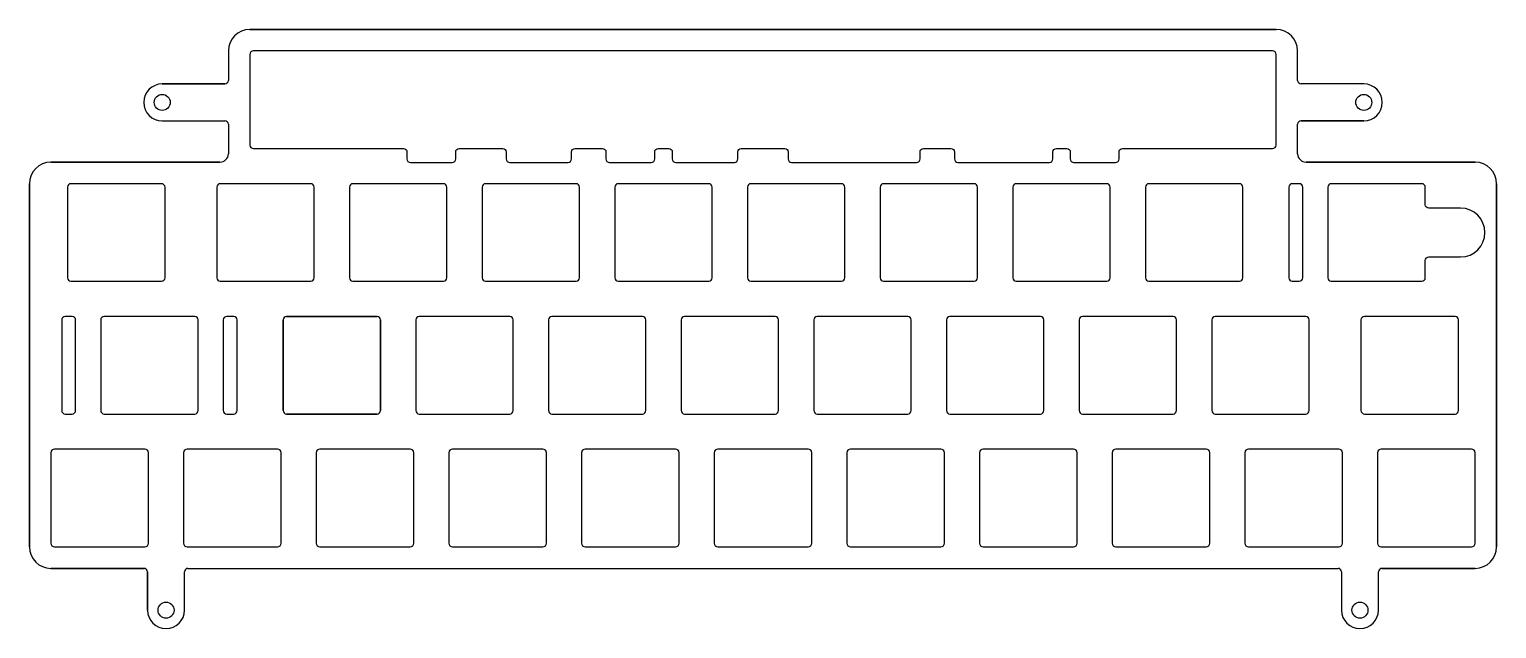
# Model space of a CAD drawing. Header units: millimetres. Extents: x -210 to 1, y -9 to 77.
import ezdxf

# ---------------------------------------------------------------- set-up
doc = ezdxf.new("R2010")
doc.units = ezdxf.units.MM
doc.layers.get('0').update_dxf_attribs({"linetype": 'CONTINUOUS'})

msp = doc.modelspace()

# ---------------------------------------------------------------- linework, layer by layer
for p, q in [((-31.1, 76.775), (-178.45, 76.775)), ((-178.45, 76.775), (-31.1, 76.775)), ((-181.55, 73.675), (-181.55, 69.45)), ((-181.55, 73.675), (-181.55, 69.45)), ((-28, 69.45), (-28, 73.675)), ((-28, 69.45), (-28, 73.675)), ((-182.05, 68.95), (-191.05, 68.95)), ((-191.05, 68.95), (-182.05, 68.95)), ((-18.5, 68.95), (-27.5, 68.95)), ((-18.5, 68.95), (-27.5, 68.95)), ((-191.05, 63.65), (-182.05, 63.65)), ((-191.05, 63.65), (-182.05, 63.65)), ((-27.5, 63.65), (-18.5, 63.65)), ((-18.5, 63.65), (-27.5, 63.65)), ((-181.55, 63.15), (-181.55, 58.925)), ((-181.55, 63.15), (-181.55, 58.925)), ((-28, 58.925), (-28, 63.15)), ((-28, 58.925), (-28, 63.15)), ((-182.75, 57.725), (-207.025, 57.725)), ((-207.025, 57.725), (-182.75, 57.725)), ((-2.525, 57.725), (-26.8, 57.725)), ((-26.8, 57.725), (-2.525, 57.725)), ((-210.125, 54.625), (-210.125, 2.525)), ((-210.125, 2.525), (-210.125, 54.625)), ((0.575, 2.525), (0.575, 54.625)), ((0.575, 54.625), (0.575, 2.525)), ((-173.6875, 22.075), (-173.6875, 35.075)), ((-173.1875, 35.575), (-160.1875, 35.575)), ((-159.6875, 35.075), (-159.6875, 22.075)), ((-160.1875, 21.575), (-173.1875, 21.575)), ((-207.025, -0.575), (-193.65, -0.575)), ((-193.65, -0.575), (-207.025, -0.575)), ((-193.15, -1.075), (-193.15, -6.575)), ((-193.15, -6.575), (-193.15, -1.075)), ((-187.85, -6.575), (-187.85, -1.075)), ((-187.85, -6.575), (-187.85, -1.075)), ((-187.35, -0.575), (-22.2, -0.575)), ((-187.35, -0.575), (-22.2, -0.575)), ((-21.7, -1.075), (-21.7, -6.575)), ((-21.7, -1.075), (-21.7, -6.575)), ((-16.4, -6.575), (-16.4, -1.075)), ((-16.4, -6.575), (-16.4, -1.075)), ((-15.9, -0.575), (-2.525, -0.575)), ((-2.525, -0.575), (-15.9, -0.575))]:
    msp.add_line(p, q)
for points in [[(-77.287, 58.175, 0.414213562), (-76.787, 57.675), (-63.64325, 57.675, 0.414213562), (-63.14325, 58.175), (-63.14325, 59.175, -0.414213562), (-62.64325, 59.675), (-61.15, 59.675, -0.414213562), (-60.65, 59.175), (-60.65, 58.175, 0.414213562), (-60.15, 57.675), (-54.15, 57.675, 0.414213562), (-53.65, 58.175), (-53.65, 59.175, -0.414213562), (-53.15, 59.675), (-31.6, 59.675, 0.414213562), (-31.1, 60.175), (-31.1, 73.175, 0.414213562), (-31.6, 73.675), (-177.95, 73.675, 0.414213562), (-178.45, 73.175), (-178.45, 60.175, 0.414213562), (-177.95, 59.675), (-156.4, 59.675, -0.414213562), (-155.9, 59.175), (-155.9, 58.175, 0.414213562), (-155.4, 57.675), (-149.4, 57.675, 0.414213562), (-148.9, 58.175), (-148.9, 59.175, -0.414213562), (-148.4, 59.675), (-142.14425, 59.675, -0.414213562), (-141.64425, 59.175), (-141.64425, 58.175, 0.414213562), (-141.14425, 57.675), (-132.763, 57.675, 0.414213562), (-132.263, 58.175), (-132.263, 59.175, -0.414213562), (-131.763, 59.675), (-127.825, 59.675, -0.414213562), (-127.325, 59.175), (-127.325, 58.175, 0.414213562), (-126.825, 57.675), (-120.825, 57.675, 0.414213562), (-120.325, 58.175), (-120.325, 59.175, -0.414213562), (-119.825, 59.675), (-118.3, 59.675, -0.414213562), (-117.8, 59.175), (-117.8, 58.175, 0.414213562), (-117.3, 57.675), (-108.887, 57.675, 0.414213562), (-108.387, 58.175), (-108.387, 59.175, -0.414213562), (-107.887, 59.675), (-101.663, 59.675, -0.414213562), (-101.163, 59.175), (-101.163, 58.175, 0.414213562), (-100.663, 57.675), (-82.725, 57.675, 0.414213562), (-82.225, 58.175), (-82.225, 59.175, -0.414213562), (-81.725, 59.675), (-77.787, 59.675, -0.414213562), (-77.287, 59.175)], [(-178.45, 60.175, 0.414213562), (-177.95, 59.675), (-156.4, 59.675, -0.414213562), (-155.9, 59.175), (-155.9, 58.175, 0.414213562), (-155.4, 57.675), (-149.4, 57.675, 0.414213562), (-148.9, 58.175), (-148.9, 59.175, -0.414213562), (-148.4, 59.675), (-142.14425, 59.675, -0.414213562), (-141.64425, 59.175), (-141.64425, 58.175, 0.414213562), (-141.14425, 57.675), (-132.763, 57.675, 0.414213562), (-132.263, 58.175), (-132.263, 59.175, -0.414213562), (-131.763, 59.675), (-127.825, 59.675, -0.414213562), (-127.325, 59.175), (-127.325, 58.175, 0.414213562), (-126.825, 57.675), (-120.825, 57.675, 0.414213562), (-120.325, 58.175), (-120.325, 59.175, -0.414213562), (-119.825, 59.675), (-118.3, 59.675, -0.414213562), (-117.8, 59.175), (-117.8, 58.175, 0.414213562), (-117.3, 57.675), (-108.887, 57.675, 0.414213562), (-108.387, 58.175), (-108.387, 59.175, -0.414213562), (-107.887, 59.675), (-101.663, 59.675, -0.414213562), (-101.163, 59.175), (-101.163, 58.175, 0.414213562), (-100.663, 57.675), (-82.725, 57.675, 0.414213562), (-82.225, 58.175), (-82.225, 59.175, -0.414213562), (-81.725, 59.675), (-77.787, 59.675, -0.414213562), (-77.287, 59.175), (-77.287, 58.175, 0.414213562), (-76.787, 57.675), (-63.64325, 57.675, 0.414213562), (-63.14325, 58.175), (-63.14325, 59.175, -0.414213562), (-62.64325, 59.675), (-61.15, 59.675, -0.414213562), (-60.65, 59.175), (-60.65, 58.175, 0.414213562), (-60.15, 57.675), (-54.15, 57.675, 0.414213562), (-53.65, 58.175), (-53.65, 59.175, -0.414213562), (-53.15, 59.675), (-31.6, 59.675, 0.414213562), (-31.1, 60.175), (-31.1, 73.175, 0.414213562), (-31.6, 73.675), (-177.95, 73.675, 0.414213562), (-178.45, 73.175)], [(-191.14375, 40.625, 0.414213562), (-190.64375, 41.125), (-190.64375, 54.125, 0.414213562), (-191.14375, 54.625), (-204.14375, 54.625, 0.414213562), (-204.64375, 54.125), (-204.64375, 41.125, 0.414213562), (-204.14375, 40.625)], [(-191.14375, 40.625, 0.414213562), (-190.64375, 41.125), (-190.64375, 54.125, 0.414213562), (-191.14375, 54.625), (-204.14375, 54.625, 0.414213562), (-204.64375, 54.125), (-204.64375, 41.125, 0.414213562), (-204.14375, 40.625)], [(-169.2125, 54.125, 0.414213562), (-169.7125, 54.625), (-182.7125, 54.625, 0.414213562), (-183.2125, 54.125), (-183.2125, 41.125, 0.414213562), (-182.7125, 40.625), (-169.7125, 40.625, 0.414213562), (-169.2125, 41.125)], [(-169.7125, 40.625, 0.414213562), (-169.2125, 41.125), (-169.2125, 54.125, 0.414213562), (-169.7125, 54.625), (-182.7125, 54.625, 0.414213562), (-183.2125, 54.125), (-183.2125, 41.125, 0.414213562), (-182.7125, 40.625)], [(-150.6625, 40.625, 0.414213562), (-150.1625, 41.125), (-150.1625, 54.125, 0.414213562), (-150.6625, 54.625), (-163.6625, 54.625, 0.414213562), (-164.1625, 54.125), (-164.1625, 41.125, 0.414213562), (-163.6625, 40.625)], [(-150.6625, 40.625, 0.414213562), (-150.1625, 41.125), (-150.1625, 54.125, 0.414213562), (-150.6625, 54.625), (-163.6625, 54.625, 0.414213562), (-164.1625, 54.125), (-164.1625, 41.125, 0.414213562), (-163.6625, 40.625)], [(-145.1125, 41.125, 0.414213562), (-144.6125, 40.625), (-131.6125, 40.625, 0.414213562), (-131.1125, 41.125), (-131.1125, 54.125, 0.414213562), (-131.6125, 54.625), (-144.6125, 54.625, 0.414213562), (-145.1125, 54.125)], [(-131.6125, 40.625, 0.414213562), (-131.1125, 41.125), (-131.1125, 54.125, 0.414213562), (-131.6125, 54.625), (-144.6125, 54.625, 0.414213562), (-145.1125, 54.125), (-145.1125, 41.125, 0.414213562), (-144.6125, 40.625)], [(-125.5625, 54.625, 0.414213562), (-126.0625, 54.125), (-126.0625, 41.125, 0.414213562), (-125.5625, 40.625), (-112.5625, 40.625, 0.414213562), (-112.0625, 41.125), (-112.0625, 54.125, 0.414213562), (-112.5625, 54.625)], [(-112.5625, 40.625, 0.414213562), (-112.0625, 41.125), (-112.0625, 54.125, 0.414213562), (-112.5625, 54.625), (-125.5625, 54.625, 0.414213562), (-126.0625, 54.125), (-126.0625, 41.125, 0.414213562), (-125.5625, 40.625)], [(-93.0125, 54.125, 0.414213562), (-93.5125, 54.625), (-106.5125, 54.625, 0.414213562), (-107.0125, 54.125), (-107.0125, 41.125, 0.414213562), (-106.5125, 40.625), (-93.5125, 40.625, 0.414213562), (-93.0125, 41.125)], [(-93.5125, 40.625, 0.414213562), (-93.0125, 41.125), (-93.0125, 54.125, 0.414213562), (-93.5125, 54.625), (-106.5125, 54.625, 0.414213562), (-107.0125, 54.125), (-107.0125, 41.125, 0.414213562), (-106.5125, 40.625)], [(-87.4625, 54.625, 0.414213562), (-87.9625, 54.125), (-87.9625, 41.125, 0.414213562), (-87.4625, 40.625), (-74.4625, 40.625, 0.414213562), (-73.9625, 41.125), (-73.9625, 54.125, 0.414213562), (-74.4625, 54.625)], [(-74.4625, 40.625, 0.414213562), (-73.9625, 41.125), (-73.9625, 54.125, 0.414213562), (-74.4625, 54.625), (-87.4625, 54.625, 0.414213562), (-87.9625, 54.125), (-87.9625, 41.125, 0.414213562), (-87.4625, 40.625)], [(-68.9125, 41.125, 0.414213562), (-68.4125, 40.625), (-55.4125, 40.625, 0.414213562), (-54.9125, 41.125), (-54.9125, 54.125, 0.414213562), (-55.4125, 54.625), (-68.4125, 54.625, 0.414213562), (-68.9125, 54.125)], [(-55.4125, 40.625, 0.414213562), (-54.9125, 41.125), (-54.9125, 54.125, 0.414213562), (-55.4125, 54.625), (-68.4125, 54.625, 0.414213562), (-68.9125, 54.125), (-68.9125, 41.125, 0.414213562), (-68.4125, 40.625)], [(-35.8625, 54.125, 0.414213562), (-36.3625, 54.625), (-49.3625, 54.625, 0.414213562), (-49.8625, 54.125), (-49.8625, 41.125, 0.414213562), (-49.3625, 40.625), (-36.3625, 40.625, 0.414213562), (-35.8625, 41.125)], [(-36.3625, 40.625, 0.414213562), (-35.8625, 41.125), (-35.8625, 54.125, 0.414213562), (-36.3625, 54.625), (-49.3625, 54.625, 0.414213562), (-49.8625, 54.125), (-49.8625, 41.125, 0.414213562), (-49.3625, 40.625)], [(-28.76875, 54.625, 0.414213562), (-29.26875, 54.125), (-29.26875, 41.125, 0.414213562), (-28.76875, 40.625), (-27.76875, 40.625, 0.414213562), (-27.26875, 41.125), (-27.26875, 54.125, 0.414213562), (-27.76875, 54.625)], [(-27.76875, 40.625, 0.414213562), (-27.26875, 41.125), (-27.26875, 54.125, 0.414213562), (-27.76875, 54.625), (-28.76875, 54.625, 0.414213562), (-29.26875, 54.125), (-29.26875, 41.125, 0.414213562), (-28.76875, 40.625)], [(-9.66875, 54.125, 0.414213562), (-10.16875, 54.625), (-23.16875, 54.625, 0.414213562), (-23.66875, 54.125), (-23.66875, 41.125, 0.414213562), (-23.16875, 40.625), (-10.16875, 40.625, 0.414213562), (-9.66875, 41.125), (-9.66875, 43.61635, -0.414213562), (-9.16875, 44.11635), (-4.61241, 44.11635, 1), (-4.61241, 51.11635), (-9.16875, 51.11635, -0.414213562), (-9.66875, 51.61635)], [(-23.66875, 41.125, 0.414213562), (-23.16875, 40.625), (-10.16875, 40.625, 0.414213562), (-9.66875, 41.125), (-9.66875, 43.61635, -0.414213562), (-9.16875, 44.11635), (-4.61241, 44.11635, 1), (-4.61241, 51.11635), (-9.16875, 51.11635, -0.414213562), (-9.66875, 51.61635), (-9.66875, 54.125, 0.414213562), (-10.16875, 54.625), (-23.16875, 54.625, 0.414213562), (-23.66875, 54.125)], [(-203.48125, 35.075, 0.414213562), (-203.98125, 35.575), (-204.98125, 35.575, 0.414213562), (-205.48125, 35.075), (-205.48125, 22.075, 0.414213562), (-204.98125, 21.575), (-203.98125, 21.575, 0.414213562), (-203.48125, 22.075)], [(-203.98125, 21.575, 0.414213562), (-203.48125, 22.075), (-203.48125, 35.075, 0.414213562), (-203.98125, 35.575), (-204.98125, 35.575, 0.414213562), (-205.48125, 35.075), (-205.48125, 22.075, 0.414213562), (-204.98125, 21.575)], [(-199.38125, 35.575, 0.414213562), (-199.88125, 35.075), (-199.88125, 22.075, 0.414213562), (-199.38125, 21.575), (-186.38125, 21.575, 0.414213562), (-185.88125, 22.075), (-185.88125, 35.075, 0.414213562), (-186.38125, 35.575)], [(-199.88125, 22.075, 0.414213562), (-199.38125, 21.575), (-186.38125, 21.575, 0.414213562), (-185.88125, 22.075), (-185.88125, 35.075, 0.414213562), (-186.38125, 35.575), (-199.38125, 35.575, 0.414213562), (-199.88125, 35.075)], [(-180.78125, 21.575, 0.414213562), (-180.28125, 22.075), (-180.28125, 35.075, 0.414213562), (-180.78125, 35.575), (-181.78125, 35.575, 0.414213562), (-182.28125, 35.075), (-182.28125, 22.075, 0.414213562), (-181.78125, 21.575)], [(-180.78125, 21.575, 0.414213562), (-180.28125, 22.075), (-180.28125, 35.075, 0.414213562), (-180.78125, 35.575), (-181.78125, 35.575, 0.414213562), (-182.28125, 35.075), (-182.28125, 22.075, 0.414213562), (-181.78125, 21.575)], [(-160.1875, 21.575, 0.414213562), (-159.6875, 22.075), (-159.6875, 35.075, 0.414213562), (-160.1875, 35.575), (-173.1875, 35.575, 0.414213562), (-173.6875, 35.075), (-173.6875, 22.075, 0.414213562), (-173.1875, 21.575)], [(-141.1375, 21.575, 0.414213562), (-140.6375, 22.075), (-140.6375, 35.075, 0.414213562), (-141.1375, 35.575), (-154.1375, 35.575, 0.414213562), (-154.6375, 35.075), (-154.6375, 22.075, 0.414213562), (-154.1375, 21.575)], [(-154.6375, 22.075, 0.414213562), (-154.1375, 21.575), (-141.1375, 21.575, 0.414213562), (-140.6375, 22.075), (-140.6375, 35.075, 0.414213562), (-141.1375, 35.575), (-154.1375, 35.575, 0.414213562), (-154.6375, 35.075)], [(-122.0875, 21.575, 0.414213562), (-121.5875, 22.075), (-121.5875, 35.075, 0.414213562), (-122.0875, 35.575), (-135.0875, 35.575, 0.414213562), (-135.5875, 35.075), (-135.5875, 22.075, 0.414213562), (-135.0875, 21.575)], [(-135.5875, 22.075, 0.414213562), (-135.0875, 21.575), (-122.0875, 21.575, 0.414213562), (-121.5875, 22.075), (-121.5875, 35.075, 0.414213562), (-122.0875, 35.575), (-135.0875, 35.575, 0.414213562), (-135.5875, 35.075)], [(-116.0375, 35.575, 0.414213562), (-116.5375, 35.075), (-116.5375, 22.075, 0.414213562), (-116.0375, 21.575), (-103.0375, 21.575, 0.414213562), (-102.5375, 22.075), (-102.5375, 35.075, 0.414213562), (-103.0375, 35.575)], [(-116.5375, 22.075, 0.414213562), (-116.0375, 21.575), (-103.0375, 21.575, 0.414213562), (-102.5375, 22.075), (-102.5375, 35.075, 0.414213562), (-103.0375, 35.575), (-116.0375, 35.575, 0.414213562), (-116.5375, 35.075)], [(-83.9875, 21.575, 0.414213562), (-83.4875, 22.075), (-83.4875, 35.075, 0.414213562), (-83.9875, 35.575), (-96.9875, 35.575, 0.414213562), (-97.4875, 35.075), (-97.4875, 22.075, 0.414213562), (-96.9875, 21.575)], [(-97.4875, 22.075, 0.414213562), (-96.9875, 21.575), (-83.9875, 21.575, 0.414213562), (-83.4875, 22.075), (-83.4875, 35.075, 0.414213562), (-83.9875, 35.575), (-96.9875, 35.575, 0.414213562), (-97.4875, 35.075)], [(-78.4375, 22.075, 0.414213562), (-77.9375, 21.575), (-64.9375, 21.575, 0.414213562), (-64.4375, 22.075), (-64.4375, 35.075, 0.414213562), (-64.9375, 35.575), (-77.9375, 35.575, 0.414213562), (-78.4375, 35.075)], [(-78.4375, 22.075, 0.414213562), (-77.9375, 21.575), (-64.9375, 21.575, 0.414213562), (-64.4375, 22.075), (-64.4375, 35.075, 0.414213562), (-64.9375, 35.575), (-77.9375, 35.575, 0.414213562), (-78.4375, 35.075)], [(-59.3875, 22.075, 0.414213562), (-58.8875, 21.575), (-45.8875, 21.575, 0.414213562), (-45.3875, 22.075), (-45.3875, 35.075, 0.414213562), (-45.8875, 35.575), (-58.8875, 35.575, 0.414213562), (-59.3875, 35.075)], [(-59.3875, 22.075, 0.414213562), (-58.8875, 21.575), (-45.8875, 21.575, 0.414213562), (-45.3875, 22.075), (-45.3875, 35.075, 0.414213562), (-45.8875, 35.575), (-58.8875, 35.575, 0.414213562), (-59.3875, 35.075)], [(-26.8375, 21.575, 0.414213562), (-26.3375, 22.075), (-26.3375, 35.075, 0.414213562), (-26.8375, 35.575), (-39.8375, 35.575, 0.414213562), (-40.3375, 35.075), (-40.3375, 22.075, 0.414213562), (-39.8375, 21.575)], [(-40.3375, 22.075, 0.414213562), (-39.8375, 21.575), (-26.8375, 21.575, 0.414213562), (-26.3375, 22.075), (-26.3375, 35.075, 0.414213562), (-26.8375, 35.575), (-39.8375, 35.575, 0.414213562), (-40.3375, 35.075)], [(-5.40625, 21.575, 0.414213562), (-4.90625, 22.075), (-4.90625, 35.075, 0.414213562), (-5.40625, 35.575), (-18.40625, 35.575, 0.414213562), (-18.90625, 35.075), (-18.90625, 22.075, 0.414213562), (-18.40625, 21.575)], [(-18.90625, 22.075, 0.414213562), (-18.40625, 21.575), (-5.40625, 21.575, 0.414213562), (-4.90625, 22.075), (-4.90625, 35.075, 0.414213562), (-5.40625, 35.575), (-18.40625, 35.575, 0.414213562), (-18.90625, 35.075)], [(-206.525, 16.525, 0.414213562), (-207.025, 16.025), (-207.025, 3.025, 0.414213562), (-206.525, 2.525), (-193.525, 2.525, 0.414213562), (-193.025, 3.025), (-193.025, 16.025, 0.414213562), (-193.525, 16.525)], [(-207.025, 3.025, 0.414213562), (-206.525, 2.525), (-193.525, 2.525, 0.414213562), (-193.025, 3.025), (-193.025, 16.025, 0.414213562), (-193.525, 16.525), (-206.525, 16.525, 0.414213562), (-207.025, 16.025)], [(-174.475, 2.525, 0.414213562), (-173.975, 3.025), (-173.975, 16.025, 0.414213562), (-174.475, 16.525), (-187.475, 16.525, 0.414213562), (-187.975, 16.025), (-187.975, 3.025, 0.414213562), (-187.475, 2.525)], [(-187.975, 3.025, 0.414213562), (-187.475, 2.525), (-174.475, 2.525, 0.414213562), (-173.975, 3.025), (-173.975, 16.025, 0.414213562), (-174.475, 16.525), (-187.475, 16.525, 0.414213562), (-187.975, 16.025)], [(-155.425, 2.525, 0.414213562), (-154.925, 3.025), (-154.925, 16.025, 0.414213562), (-155.425, 16.525), (-168.425, 16.525, 0.414213562), (-168.925, 16.025), (-168.925, 3.025, 0.414213562), (-168.425, 2.525)], [(-168.925, 3.025, 0.414213562), (-168.425, 2.525), (-155.425, 2.525, 0.414213562), (-154.925, 3.025), (-154.925, 16.025, 0.414213562), (-155.425, 16.525), (-168.425, 16.525, 0.414213562), (-168.925, 16.025)], [(-135.875, 16.025, 0.414213562), (-136.375, 16.525), (-149.375, 16.525, 0.414213562), (-149.875, 16.025), (-149.875, 3.025, 0.414213562), (-149.375, 2.525), (-136.375, 2.525, 0.414213562), (-135.875, 3.025)], [(-149.875, 3.025, 0.414213562), (-149.375, 2.525), (-136.375, 2.525, 0.414213562), (-135.875, 3.025), (-135.875, 16.025, 0.414213562), (-136.375, 16.525), (-149.375, 16.525, 0.414213562), (-149.875, 16.025)], [(-117.325, 2.525, 0.414213562), (-116.825, 3.025), (-116.825, 16.025, 0.414213562), (-117.325, 16.525), (-130.325, 16.525, 0.414213562), (-130.825, 16.025), (-130.825, 3.025, 0.414213562), (-130.325, 2.525)], [(-130.825, 3.025, 0.414213562), (-130.325, 2.525), (-117.325, 2.525, 0.414213562), (-116.825, 3.025), (-116.825, 16.025, 0.414213562), (-117.325, 16.525), (-130.325, 16.525, 0.414213562), (-130.825, 16.025)], [(-98.275, 2.525, 0.414213562), (-97.775, 3.025), (-97.775, 16.025, 0.414213562), (-98.275, 16.525), (-111.275, 16.525, 0.414213562), (-111.775, 16.025), (-111.775, 3.025, 0.414213562), (-111.275, 2.525)], [(-111.775, 3.025, 0.414213562), (-111.275, 2.525), (-98.275, 2.525, 0.414213562), (-97.775, 3.025), (-97.775, 16.025, 0.414213562), (-98.275, 16.525), (-111.275, 16.525, 0.414213562), (-111.775, 16.025)], [(-92.225, 16.525, 0.414213562), (-92.725, 16.025), (-92.725, 3.025, 0.414213562), (-92.225, 2.525), (-79.225, 2.525, 0.414213562), (-78.725, 3.025), (-78.725, 16.025, 0.414213562), (-79.225, 16.525)], [(-92.725, 3.025, 0.414213562), (-92.225, 2.525), (-79.225, 2.525, 0.414213562), (-78.725, 3.025), (-78.725, 16.025, 0.414213562), (-79.225, 16.525), (-92.225, 16.525, 0.414213562), (-92.725, 16.025)], [(-59.675, 16.025, 0.414213562), (-60.175, 16.525), (-73.175, 16.525, 0.414213562), (-73.675, 16.025), (-73.675, 3.025, 0.414213562), (-73.175, 2.525), (-60.175, 2.525, 0.414213562), (-59.675, 3.025)], [(-73.675, 3.025, 0.414213562), (-73.175, 2.525), (-60.175, 2.525, 0.414213562), (-59.675, 3.025), (-59.675, 16.025, 0.414213562), (-60.175, 16.525), (-73.175, 16.525, 0.414213562), (-73.675, 16.025)], [(-41.125, 2.525, 0.414213562), (-40.625, 3.025), (-40.625, 16.025, 0.414213562), (-41.125, 16.525), (-54.125, 16.525, 0.414213562), (-54.625, 16.025), (-54.625, 3.025, 0.414213562), (-54.125, 2.525)], [(-54.625, 3.025, 0.414213562), (-54.125, 2.525), (-41.125, 2.525, 0.414213562), (-40.625, 3.025), (-40.625, 16.025, 0.414213562), (-41.125, 16.525), (-54.125, 16.525, 0.414213562), (-54.625, 16.025)], [(-35.575, 3.025, 0.414213562), (-35.075, 2.525), (-22.075, 2.525, 0.414213562), (-21.575, 3.025), (-21.575, 16.025, 0.414213562), (-22.075, 16.525), (-35.075, 16.525, 0.414213562), (-35.575, 16.025)], [(-35.575, 3.025, 0.414213562), (-35.075, 2.525), (-22.075, 2.525, 0.414213562), (-21.575, 3.025), (-21.575, 16.025, 0.414213562), (-22.075, 16.525), (-35.075, 16.525, 0.414213562), (-35.575, 16.025)], [(-16.025, 16.525, 0.414213562), (-16.525, 16.025), (-16.525, 3.025, 0.414213562), (-16.025, 2.525), (-3.025, 2.525, 0.414213562), (-2.525, 3.025), (-2.525, 16.025, 0.414213562), (-3.025, 16.525)], [(-16.525, 3.025, 0.414213562), (-16.025, 2.525), (-3.025, 2.525, 0.414213562), (-2.525, 3.025), (-2.525, 16.025, 0.414213562), (-3.025, 16.525), (-16.025, 16.525, 0.414213562), (-16.525, 16.025)]]:
    msp.add_lwpolyline(points, format="xyb", close=True)
for centre in [(-191.05, 66.3), (-191.05, 66.3), (-18.5, 66.3), (-18.5, 66.3), (-190.5, -6.575), (-190.5, -6.575), (-19.05, -6.575), (-19.05, -6.575)]:
    msp.add_circle(centre, 1.15)
for centre, radius, start, end in [((-178.45, 73.675), 3.1, 90, 180), ((-178.45, 73.675), 3.1, 90, 180), ((-31.1, 73.675), 3.1, 0, 90), ((-31.1, 73.675), 3.1, 0, 90), ((-191.05, 66.3), 2.65, 90, 270), ((-191.05, 66.3), 2.65, 90, 270), ((-182.05, 69.45), 0.5, -90, 0), ((-182.05, 69.45), 0.5, -90, 0), ((-27.5, 69.45), 0.5, 180, 270), ((-27.5, 69.45), 0.5, 180, 270), ((-18.5, 66.3), 2.65, -90, 90), ((-18.5, 66.3), 2.65, -90, 90), ((-182.05, 63.15), 0.5, 0, 90), ((-182.05, 63.15), 0.5, 0, 90), ((-27.5, 63.15), 0.5, 90, 180), ((-27.5, 63.15), 0.5, 90, 180), ((-207.025, 54.625), 3.1, 90, 180), ((-207.025, 54.625), 3.1, 90, 180), ((-182.75, 58.925), 1.2, 270, 360), ((-182.75, 58.925), 1.2, 270, 360), ((-26.8, 58.925), 1.2, 180, 270), ((-26.8, 58.925), 1.2, 180, 270), ((-2.525, 54.625), 3.1, 0, 90), ((-2.525, 54.625), 3.1, 0, 90), ((-173.1875, 35.075), 0.5, 90, 180), ((-160.1875, 35.075), 0.5, 0, 90), ((-173.1875, 22.075), 0.5, 180, 270), ((-160.1875, 22.075), 0.5, -90, 0), ((-207.025, 2.525), 3.1, 180, 270), ((-207.025, 2.525), 3.1, 180, 270), ((-2.525, 2.525), 3.1, 270, 360), ((-2.525, 2.525), 3.1, 270, 360), ((-193.65, -1.075), 0.5, 0, 90), ((-193.65, -1.075), 0.5, 0, 90), ((-187.35, -1.075), 0.5, 90, 180), ((-187.35, -1.075), 0.5, 90, 180), ((-22.2, -1.075), 0.5, 0, 90), ((-15.9, -1.075), 0.5, 90, 180), ((-15.9, -1.075), 0.5, 90, 180), ((-190.5, -6.575), 2.65, 180, 360), ((-190.5, -6.575), 2.65, 180, 360), ((-19.05, -6.575), 2.65, 180, 360), ((-19.05, -6.575), 2.65, 180, 360)]:
    msp.add_arc(centre, radius, start, end)

doc.saveas('drawing.dxf')
